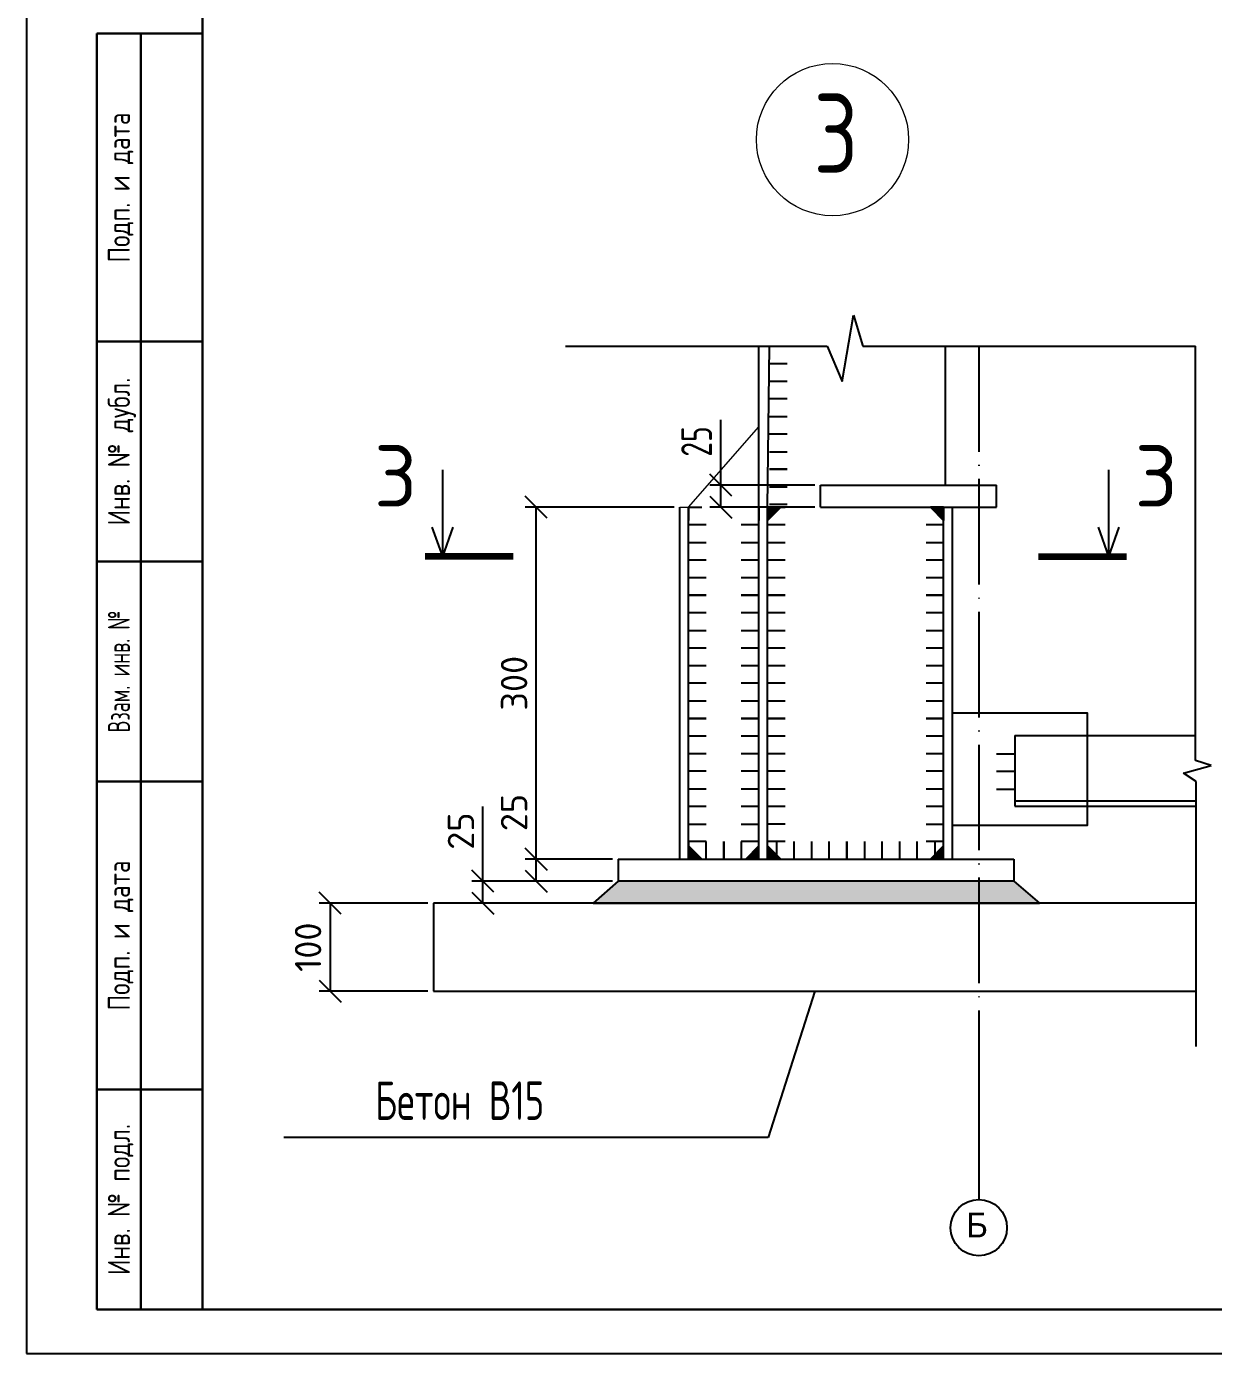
# Model space of a CAD drawing. Header units: millimetres. Extents: x -258606 to -95372, y 16759 to 83244.
# Drawn here: x -125999.4 to -125864.4, y 41751.8 to 41902.6 of the extents above; entities that cross this region are included whole.
import ezdxf
from ezdxf.enums import TextEntityAlignment as Align

# ---------------------------------------------------------------- set-up
doc = ezdxf.new("R2010")
doc.units = ezdxf.units.MM
doc.header["$LTSCALE"] = 0.5
doc.linetypes.add('ACAD_ISO04W100', pattern=[30, 24, -3, 0, -3])
for name, color, linetype, lineweight in [('0.25-STAMP', 10, 'Continuous', 25), ('0.25-TEXT', 10, 'Continuous', 25), ('0.3-STAMP', 7, 'Continuous', 30), ('ЛИНИИ_015', 7, 'Continuous', 13), ('Разрез', 7, 'Continuous', 120), ('ТОНКИЕе', 7, 'Continuous', 5)]:
    doc.layers.add(name, color=color, linetype=linetype, lineweight=lineweight)
for name, color, linetype in [('Осевые', 7, 'ACAD_ISO04W100'), ('оси', 7, 'ACAD_ISO04W100'), ('текст', 7, 'Continuous'), ('тонкие', 7, 'Continuous')]:
    doc.layers.add(name, color=color, linetype=linetype)
doc.styles.add('style1', font='', dxfattribs={"oblique": 15, "height": 3.5})
doc.styles.add('ГОСТ 2.304', font='cs_gost2304.shx')
doc.styles.add('Наклонный', font='isocpeur.ttf', dxfattribs={"height": 3.5})
doc.styles.add('прямой', font='isocpeur.ttf', dxfattribs={"width": 0.7, "height": 3.5})
doc.styles.add('Прямой 7мм', font='isocpeur.ttf', dxfattribs={"height": 7})
doc.styles.add('РАЗМЕРЫ_30', font='txt.shx', dxfattribs={"width": 0.6, "height": 3})
doc.styles.get('style1').set_extended_font_data('GOST type A')
doc.dimstyles.new('РАЗМЕРЫ_10', dxfattribs={"dimtxt": 3, "dimasz": 2.5, "dimexe": 1.25, "dimexo": 0.625, "dimgap": 1, "dimtad": 3, "dimdec": 1, "dimlfac": 10, "dimrnd": 1, "dimdsep": 46, "dimtxsty": 'РАЗМЕРЫ_30', "dimblk1": 'OBLIQUE', "dimblk2": 'OBLIQUE', "dimsah": 1, "dimcen": 2.5, "dimclrt": 256, "dimadec": 0, "dimazin": 0, "dimtfac": 1, "dimtdec": 1, "dimtmove": 0, "dimatfit": 3, "dimfxl": 1, "dimtolj": 1, "dimarcsym": 0})

# ---------------------------------------------------------------- blocks, each defined once
blk = doc.blocks.new('_Oblique')
at = {"color": 0, "linetype": 'ByBlock', "lineweight": -2}
blk.add_line((-0.5, -0.5), (0.5, 0.5), dxfattribs=at)
blk = doc.blocks.new('*D777')
at = {"color": 0, "lineweight": -2, "transparency": 16777216}
for p, q in [((-125953.72, 41803.01), (-125966.1, 41803.01)), ((-125964.85, 41803.01), (-125964.85, 41793.01)), ((-125953.72, 41793.01), (-125966.1, 41793.01))]:
    blk.add_line(p, q, dxfattribs=at)
at = {"layer": 'Defpoints', "color": 0, "transparency": 16777216}
for p in [(-125953.1, 41803.01), (-125964.85, 41793.01), (-125953.1, 41793.01)]:
    blk.add_point(p, dxfattribs=at)
at = {"color": 0, "lineweight": -2, "transparency": 16777216, "xscale": 2.5, "yscale": 2.5, "zscale": 2.5}
for p, rotation in [((-125964.85, 41803.01), 90), ((-125964.85, 41793.01), 270)]:
    blk.add_blockref('_Oblique', p, dxfattribs=dict(at, rotation=rotation))
at = {"transparency": 16777216, "insert": (-125967.35, 41798.01), "char_height": 3, "attachment_point": 5, "rotation": 90, "style": 'Наклонный'}
blk.add_mtext('\\A1;100', dxfattribs=at)
blk = doc.blocks.new('*D778')
at = {"color": 0, "lineweight": -2, "transparency": 16777216}
for p, q in [((-125947.47, 41805.51), (-125947.47, 41814)), ((-125932.73, 41805.51), (-125948.72, 41805.51)), ((-125947.47, 41803.01), (-125947.47, 41805.51)), ((-125932.73, 41803.01), (-125948.72, 41803.01))]:
    blk.add_line(p, q, dxfattribs=at)
at = {"layer": 'Defpoints', "color": 0, "transparency": 16777216}
for p in [(-125932.1, 41805.51), (-125947.47, 41803.01), (-125932.1, 41803.01)]:
    blk.add_point(p, dxfattribs=at)
at = {"color": 0, "lineweight": -2, "transparency": 16777216, "xscale": 2.5, "yscale": 2.5, "zscale": 2.5}
for p, rotation in [((-125947.47, 41805.51), 90), ((-125947.47, 41803.01), 270)]:
    blk.add_blockref('_Oblique', p, dxfattribs=dict(at, rotation=rotation))
at = {"transparency": 16777216, "insert": (-125949.97, 41811.2), "char_height": 3, "attachment_point": 5, "rotation": 90, "style": 'Наклонный'}
blk.add_mtext('\\A1;25', dxfattribs=at)
blk = doc.blocks.new('*D779')
at = {"color": 0, "lineweight": -2, "transparency": 16777216}
for p, q in [((-125941.43, 41808.01), (-125941.43, 41816.11)), ((-125932.73, 41808.01), (-125942.68, 41808.01)), ((-125941.43, 41805.51), (-125941.43, 41808.01)), ((-125932.73, 41805.51), (-125942.68, 41805.51))]:
    blk.add_line(p, q, dxfattribs=at)
at = {"layer": 'Defpoints', "color": 0, "transparency": 16777216}
for p in [(-125941.43, 41808.01), (-125932.1, 41808.01), (-125932.1, 41805.51)]:
    blk.add_point(p, dxfattribs=at)
at = {"color": 0, "lineweight": -2, "transparency": 16777216, "xscale": 2.5, "yscale": 2.5, "zscale": 2.5}
for p, rotation in [((-125941.43, 41808.01), 90), ((-125941.43, 41805.51), 270)]:
    blk.add_blockref('_Oblique', p, dxfattribs=dict(at, rotation=rotation))
at = {"transparency": 16777216, "insert": (-125943.93, 41813.31), "char_height": 3, "attachment_point": 5, "rotation": 90, "style": 'Наклонный'}
blk.add_mtext('\\A1;25', dxfattribs=at)
blk = doc.blocks.new('*D780')
at = {"color": 0, "lineweight": -2, "transparency": 16777216}
for p, q in [((-125925.73, 41848.01), (-125942.68, 41848.01)), ((-125941.43, 41808.01), (-125941.43, 41848.01)), ((-125932.73, 41808.01), (-125942.68, 41808.01))]:
    blk.add_line(p, q, dxfattribs=at)
at = {"layer": 'Defpoints', "color": 0, "transparency": 16777216}
for p in [(-125941.43, 41848.01), (-125925.1, 41848.01), (-125932.1, 41808.01)]:
    blk.add_point(p, dxfattribs=at)
at = {"color": 0, "lineweight": -2, "transparency": 16777216, "xscale": 2.5, "yscale": 2.5, "zscale": 2.5}
for p, rotation in [((-125941.43, 41848.01), 90), ((-125941.43, 41808.01), 270)]:
    blk.add_blockref('_Oblique', p, dxfattribs=dict(at, rotation=rotation))
at = {"transparency": 16777216, "insert": (-125943.93, 41828.01), "char_height": 3, "width": 3.4403, "attachment_point": 5, "rotation": 90, "style": 'Наклонный'}
blk.add_mtext('\\A1;300', dxfattribs=at)
blk = doc.blocks.new('*D781')
at = {"color": 0, "lineweight": -2, "transparency": 16777216}
for p, q in [((-125920.43, 41850.51), (-125920.43, 41857.95)), ((-125909.73, 41850.51), (-125921.68, 41850.51)), ((-125920.43, 41848.01), (-125920.43, 41850.51)), ((-125909.73, 41848.01), (-125921.68, 41848.01))]:
    blk.add_line(p, q, dxfattribs=at)
at = {"layer": 'Defpoints', "color": 0, "transparency": 16777216}
for p in [(-125920.43, 41850.51), (-125909.11, 41850.51), (-125909.11, 41848.01)]:
    blk.add_point(p, dxfattribs=at)
at = {"color": 0, "lineweight": -2, "transparency": 16777216, "xscale": 2.5, "yscale": 2.5, "zscale": 2.5}
for p, rotation in [((-125920.43, 41850.51), 90), ((-125920.43, 41848.01), 270)]:
    blk.add_blockref('_Oblique', p, dxfattribs=dict(at, rotation=rotation))
at = {"transparency": 16777216, "insert": (-125923.18, 41855.48), "char_height": 3.5, "attachment_point": 5, "rotation": 90, "style": 'прямой'}
blk.add_mtext('\\A1;25', dxfattribs=at)

msp = doc.modelspace()

# ---------------------------------------------------------------- hatches: boundary and pattern name
h = msp.add_hatch(color=0)
h.dxf.hatch_style = 1
h.paths.add_polyline_path([(-125913.60491, 41848.01117), (-125915.1048, 41848.01117), (-125915.1048, 41846.51128)])
h = msp.add_hatch(color=0)
h.dxf.hatch_style = 1
h.paths.add_polyline_path([(-125896.60491, 41848.01117), (-125895.10503, 41848.01117), (-125895.10503, 41846.51128)])
h = msp.add_hatch(color=0)
h.dxf.hatch_style = 1
h.paths.add_polyline_path([(-125922.60492, 41808.01117), (-125924.10481, 41808.01117), (-125924.10481, 41809.51105)])
h = msp.add_hatch(color=0)
h.dxf.hatch_style = 1
h.paths.add_polyline_path([(-125917.60492, 41808.01117), (-125916.10504, 41808.01117), (-125916.10504, 41809.51105)])
h = msp.add_hatch(color=0)
h.dxf.hatch_style = 1
h.paths.add_polyline_path([(-125913.60491, 41808.01117), (-125915.1048, 41808.01117), (-125915.1048, 41809.51105)])
h = msp.add_hatch(color=0)
h.dxf.hatch_style = 1
h.paths.add_polyline_path([(-125896.60491, 41808.01117), (-125895.10503, 41808.01117), (-125895.10503, 41809.51105)])
h = msp.add_hatch()
h.set_pattern_fill('AR-SAND', color=0, scale=0.01)
h.set_pattern_definition([(37.5, (-125646.11997, -20159.73873), (-0.016000313, 0.4894132373), [0, -0.38608, 0, -0.4318, 0, -0.41275]), (7.5, (-125646.12, -20159.7387), (0.449523283, 0.7168251006), [0, -0.20828, 0, -0.34798, 0, -0.13335]), (327.5, (-125646.4324, -20159.73873), (0.7909923702, 0.0014371847), [0, -0.127, 0, -0.4572, 0, -0.5969]), (317.5, (-125646.4324, -20159.7387), (0.7635564525, 0.222929323), [0, -0.0635, 0, -0.29972, 0, -0.3429])])
h.paths.add_polyline_path([(-125891.10491, 41805.51117), (-125932.10491, 41805.51117), (-125934.94924, 41803.01117), (-125891.10491, 41803.01117)])
h.paths.add_polyline_path([(-125887.10491, 41805.51117), (-125891.10491, 41805.51117), (-125891.10491, 41803.01117), (-125884.21617, 41803.01117)])

# ---------------------------------------------------------------- linework, layer by layer
at = {"color": 0}
for p, q in [((-125906.623, 41862.30065), (-125905.36311, 41869.85404)), ((-125905.36311, 41869.85404), (-125904.2832, 41866.32023)), ((-125938.10216, 41866.32023), (-125908.33285, 41866.32023)), ((-125914.90491, 41866.32023), (-125912.90491, 41866.32023)), ((-125908.33285, 41866.32023), (-125906.623, 41862.30065)), ((-125904.2832, 41866.32023), (-125866.47478, 41866.32023)), ((-125866.47478, 41819.24139), (-125866.47478, 41866.32023)), ((-125912.90491, 41864.32023), (-125914.90491, 41864.32023)), ((-125914.90491, 41862.32023), (-125912.90491, 41862.32023)), ((-125912.90491, 41860.32023), (-125914.90491, 41860.32023)), ((-125914.90491, 41858.32023), (-125912.90491, 41858.32023)), ((-125912.90491, 41856.32023), (-125914.90491, 41856.32023)), ((-125914.90491, 41854.32023), (-125912.90491, 41854.32023)), ((-125912.90491, 41852.32023), (-125914.90491, 41852.32023)), ((-125914.90491, 41852.32023), (-125912.90491, 41852.32023)), ((-125912.90491, 41850.32023), (-125914.90491, 41850.32023)), ((-125914.90491, 41850.32023), (-125912.90491, 41850.32023)), ((-125924.10492, 41848.01117), (-125924.10492, 41846.51117)), ((-125924.10492, 41848.01117), (-125922.60492, 41848.01117)), ((-125916.10492, 41848.01117), (-125917.60492, 41848.01117)), ((-125916.10492, 41848.01117), (-125916.10492, 41846.51117)), ((-125915.10492, 41848.01115), (-125913.10492, 41848.01115)), ((-125913.10491, 41848.01117), (-125915.10491, 41848.01117)), ((-125915.10491, 41848.01117), (-125915.10491, 41846.51117)), ((-125915.10491, 41848.01117), (-125913.60491, 41848.01117)), ((-125913.60491, 41848.01117), (-125915.10491, 41846.51117)), ((-125915.10491, 41848.01117), (-125915.10491, 41848.01117)), ((-125912.90491, 41848.32023), (-125914.90491, 41848.32023)), ((-125895.10491, 41848.01117), (-125896.60491, 41848.01117)), ((-125896.60491, 41848.01117), (-125895.10491, 41846.51117)), ((-125895.10491, 41848.01117), (-125895.10491, 41846.51117)), ((-125922.10492, 41846.01114), (-125924.10492, 41846.01114)), ((-125916.10492, 41846.01114), (-125918.10492, 41846.01114)), ((-125913.10492, 41846.01115), (-125915.10492, 41846.01115)), ((-125895.10492, 41846.01114), (-125897.10492, 41846.01114)), ((-125924.10492, 41844.01114), (-125922.10492, 41844.01114)), ((-125918.10492, 41844.01114), (-125916.10492, 41844.01114)), ((-125915.10492, 41844.01115), (-125913.10492, 41844.01115)), ((-125897.10492, 41844.01114), (-125895.10492, 41844.01114)), ((-125922.10492, 41842.01114), (-125924.10492, 41842.01114)), ((-125916.10492, 41842.01114), (-125918.10492, 41842.01114)), ((-125913.10492, 41842.01115), (-125915.10492, 41842.01115)), ((-125895.10492, 41842.01114), (-125897.10492, 41842.01114)), ((-125924.10492, 41840.01114), (-125922.10492, 41840.01114)), ((-125918.10492, 41840.01114), (-125916.10492, 41840.01114)), ((-125915.10492, 41840.01115), (-125913.10492, 41840.01115)), ((-125897.10492, 41840.01114), (-125895.10492, 41840.01114)), ((-125924.10492, 41838.01115), (-125922.10492, 41838.01115)), ((-125922.10492, 41838.01114), (-125924.10492, 41838.01114)), ((-125918.10492, 41838.01115), (-125916.10492, 41838.01115)), ((-125916.10492, 41838.01114), (-125918.10492, 41838.01114)), ((-125915.10492, 41838.01116), (-125913.10492, 41838.01116)), ((-125913.10492, 41838.01115), (-125915.10492, 41838.01115)), ((-125897.10492, 41838.01115), (-125895.10492, 41838.01115)), ((-125895.10492, 41838.01114), (-125897.10492, 41838.01114)), ((-125922.10492, 41836.01115), (-125924.10492, 41836.01115)), ((-125916.10492, 41836.01115), (-125918.10492, 41836.01115)), ((-125913.10492, 41836.01116), (-125915.10492, 41836.01116)), ((-125895.10492, 41836.01115), (-125897.10492, 41836.01115)), ((-125924.10492, 41834.01115), (-125922.10492, 41834.01115)), ((-125918.10492, 41834.01115), (-125916.10492, 41834.01115)), ((-125915.10492, 41834.01116), (-125913.10492, 41834.01116)), ((-125897.10492, 41834.01115), (-125895.10492, 41834.01115)), ((-125922.10492, 41832.01115), (-125924.10492, 41832.01115)), ((-125916.10492, 41832.01115), (-125918.10492, 41832.01115)), ((-125913.10492, 41832.01116), (-125915.10492, 41832.01116)), ((-125895.10492, 41832.01115), (-125897.10492, 41832.01115)), ((-125924.10492, 41830.01115), (-125922.10492, 41830.01115)), ((-125918.10492, 41830.01115), (-125916.10492, 41830.01115)), ((-125915.10492, 41830.01116), (-125913.10492, 41830.01116)), ((-125897.10492, 41830.01115), (-125895.10492, 41830.01115)), ((-125922.10492, 41828.01115), (-125924.10492, 41828.01115)), ((-125916.10492, 41828.01115), (-125918.10492, 41828.01115)), ((-125913.10492, 41828.01116), (-125915.10492, 41828.01116)), ((-125895.10492, 41828.01115), (-125897.10492, 41828.01115)), ((-125924.10492, 41826.01115), (-125922.10492, 41826.01115)), ((-125918.10492, 41826.01115), (-125916.10492, 41826.01115)), ((-125915.10492, 41826.01116), (-125913.10492, 41826.01116)), ((-125897.10492, 41826.01115), (-125895.10492, 41826.01115)), ((-125922.10492, 41824.01115), (-125924.10492, 41824.01115)), ((-125924.10491, 41824.01116), (-125922.10491, 41824.01116)), ((-125916.10492, 41824.01115), (-125918.10492, 41824.01115)), ((-125918.10491, 41824.01116), (-125916.10491, 41824.01116)), ((-125913.10492, 41824.01116), (-125915.10492, 41824.01116)), ((-125915.10491, 41824.01117), (-125913.10491, 41824.01117)), ((-125895.10492, 41824.01115), (-125897.10492, 41824.01115)), ((-125897.10491, 41824.01116), (-125895.10491, 41824.01116)), ((-125922.10491, 41822.01116), (-125924.10491, 41822.01116)), ((-125916.10491, 41822.01116), (-125918.10491, 41822.01116)), ((-125913.10491, 41822.01117), (-125915.10491, 41822.01117)), ((-125895.10491, 41822.01116), (-125897.10491, 41822.01116)), ((-125924.10491, 41820.01116), (-125922.10491, 41820.01116)), ((-125918.10491, 41820.01116), (-125916.10491, 41820.01116)), ((-125915.10491, 41820.01117), (-125913.10491, 41820.01117)), ((-125897.10491, 41820.01116), (-125895.10491, 41820.01116)), ((-125889.07913, 41819.974), (-125887.07913, 41819.974)), ((-125864.69007, 41818.66444), (-125866.47478, 41819.24139)), ((-125922.10491, 41818.01116), (-125924.10491, 41818.01116)), ((-125916.10491, 41818.01116), (-125918.10491, 41818.01116)), ((-125913.10491, 41818.01117), (-125915.10491, 41818.01117)), ((-125895.10491, 41818.01116), (-125897.10491, 41818.01116)), ((-125887.07913, 41817.974), (-125889.07913, 41817.974)), ((-125867.83953, 41817.7728), (-125864.69007, 41818.66444)), ((-125866.39212, 41816.8287), (-125867.83953, 41817.7728)), ((-125866.39212, 41786.71787), (-125866.39212, 41816.8287)), ((-125924.10491, 41816.01116), (-125922.10491, 41816.01116)), ((-125918.10491, 41816.01116), (-125916.10491, 41816.01116)), ((-125915.10491, 41816.01117), (-125913.10491, 41816.01117)), ((-125897.10491, 41816.01116), (-125895.10491, 41816.01116)), ((-125889.07913, 41815.974), (-125887.07913, 41815.974)), ((-125922.10491, 41814.01116), (-125924.10491, 41814.01116)), ((-125916.10491, 41814.01116), (-125918.10491, 41814.01116)), ((-125913.10491, 41814.01117), (-125915.10491, 41814.01117)), ((-125895.10491, 41814.01116), (-125897.10491, 41814.01116)), ((-125924.10491, 41812.01116), (-125922.10491, 41812.01116)), ((-125918.10491, 41812.01116), (-125916.10491, 41812.01116)), ((-125915.10491, 41812.01117), (-125913.10491, 41812.01117)), ((-125897.10491, 41812.01116), (-125895.10491, 41812.01116)), ((-125924.10492, 41808.01117), (-125924.10492, 41809.51117)), ((-125922.60492, 41808.01117), (-125924.10492, 41809.51117)), ((-125924.10491, 41810.01117), (-125924.10491, 41808.01117)), ((-125922.10491, 41810.01116), (-125924.10491, 41810.01116)), ((-125922.10491, 41808.01117), (-125922.10491, 41810.01117)), ((-125920.10492, 41808.01117), (-125920.10492, 41810.01117)), ((-125920.10491, 41810.01117), (-125920.10491, 41808.01117)), ((-125918.10492, 41810.01117), (-125918.10492, 41808.01117)), ((-125916.10491, 41810.01116), (-125918.10491, 41810.01116)), ((-125917.60492, 41808.01117), (-125916.10492, 41809.51117)), ((-125916.10492, 41808.01117), (-125916.10492, 41810.01117)), ((-125916.10492, 41808.01117), (-125916.10492, 41809.51117)), ((-125913.10491, 41810.01117), (-125915.10491, 41810.01117)), ((-125915.10491, 41808.01117), (-125915.10491, 41809.51117)), ((-125913.60491, 41808.01117), (-125915.10491, 41809.51117)), ((-125914.10492, 41810.01117), (-125914.10492, 41808.01117)), ((-125912.10492, 41808.01117), (-125912.10492, 41810.01117)), ((-125910.10492, 41810.01117), (-125910.10492, 41808.01117)), ((-125908.10492, 41808.01117), (-125908.10492, 41810.01117)), ((-125906.10493, 41808.01117), (-125906.10493, 41810.01117)), ((-125906.10492, 41810.01117), (-125906.10492, 41808.01117)), ((-125904.10493, 41810.01117), (-125904.10493, 41808.01117)), ((-125902.10493, 41808.01117), (-125902.10493, 41810.01117)), ((-125900.10493, 41810.01117), (-125900.10493, 41808.01117)), ((-125898.10493, 41808.01117), (-125898.10493, 41810.01117)), ((-125895.10491, 41810.01116), (-125897.10491, 41810.01116)), ((-125896.60491, 41808.01117), (-125895.10491, 41809.51117)), ((-125896.10493, 41810.01117), (-125896.10493, 41808.01117)), ((-125895.10491, 41808.01117), (-125895.10491, 41809.51117)), ((-125894.10493, 41808.01117), (-125894.10493, 41810.01117)), ((-125924.10492, 41808.01117), (-125922.60492, 41808.01117)), ((-125924.10491, 41808.01117), (-125916.10491, 41808.01117)), ((-125916.10492, 41808.01117), (-125917.60492, 41808.01117)), ((-125915.10491, 41808.01117), (-125913.10491, 41808.01117)), ((-125915.10491, 41808.01117), (-125913.60491, 41808.01117)), ((-125895.10491, 41808.01117), (-125896.60491, 41808.01117)), ((-125934.94924, 41803.01117), (-125884.21617, 41803.01117)), ((-125909.74538, 41793.01117), (-125915.0285, 41776.38461)), ((-125915.0285, 41776.38461), (-125970.08978, 41776.38461))]:
    msp.add_line(p, q, dxfattribs=at)
at = {"layer": '0.25-STAMP', "color": 0}
msp.add_lwpolyline([(-125999.35286, 41751.8386), (-125158.35286, 41751.8386), (-125158.35286, 42345.8386), (-125999.35286, 42345.8386), (-125999.35286, 41751.8386)], dxfattribs=at)
at = {"layer": '0.3-STAMP', "color": 0}
for p, q in [((-125991.35286, 41756.8386), (-125991.35286, 41901.8386)), ((-125979.35286, 41901.8386), (-125991.35286, 41901.8386)), ((-125986.35286, 41756.8386), (-125986.35286, 41901.8386)), ((-125979.35286, 41901.8386), (-125979.35286, 41756.8386)), ((-125979.35286, 41866.8386), (-125991.35286, 41866.8386)), ((-125979.35286, 41841.8386), (-125991.35286, 41841.8386)), ((-125979.35286, 41816.8386), (-125991.35286, 41816.8386)), ((-125979.35286, 41781.8386), (-125991.35286, 41781.8386)), ((-125979.35286, 41756.8386), (-125991.35286, 41756.8386))]:
    msp.add_line(p, q, dxfattribs=at)
msp.add_lwpolyline([(-125979.35286, 41756.8386), (-125163.35286, 41756.8386), (-125163.35286, 42340.8386), (-125979.35286, 42340.8386), (-125979.35286, 41756.8386)], dxfattribs=at)
at = {"layer": 'ЛИНИИ_015', "color": 0, "linetype": 'Continuous', "ltscale": 0.5}
msp.add_circle((-125907.73663, 41889.78755), 8.64886, dxfattribs=at)
at = {"layer": 'Осевые', "color": 0}
msp.add_line((-125891.10491, 41866.32023), (-125891.10491, 41770.56685), dxfattribs=at)
at = {"layer": 'оси', "color": 0, "ltscale": 20}
msp.add_line((-125891.10491, 41782.07544), (-125891.10491, 41769.3335), dxfattribs=at)
at = {"layer": 'Разрез', "color": 0, "extrusion": (-3.16371e-09, -1.34631e-16, 1)}
msp.add_line((-125944.03675, 41842.42404), (-125954.03675, 41842.42404), dxfattribs=at)
at = {"layer": 'Разрез', "color": 0, "extrusion": (3.16371e-09, -1.34631e-16, 1)}
msp.add_line((-125884.31904, 41842.42404), (-125874.31904, 41842.42404), dxfattribs=at)
at = {"layer": 'текст', "color": 0, "ltscale": 20}
msp.add_circle((-125891.10491, 41766.1335), 3.2, dxfattribs=at)
at = {"layer": 'тонкие', "color": 0}
for p, q in [((-125916.10492, 41848.01117), (-125916.10491, 41866.32023)), ((-125915.10491, 41848.01117), (-125914.90491, 41866.32023)), ((-125894.90491, 41850.51117), (-125894.90491, 41866.32023)), ((-125909.10636, 41848.01117), (-125909.10636, 41850.51117)), ((-125909.10636, 41850.51117), (-125889.10491, 41850.51117)), ((-125889.10491, 41848.01117), (-125889.10491, 41850.51117)), ((-125925.10491, 41808.01117), (-125925.10491, 41848.01117)), ((-125924.10491, 41808.01117), (-125924.10491, 41848.01117)), ((-125916.10491, 41808.01117), (-125916.10491, 41848.01117)), ((-125915.10491, 41808.01117), (-125915.10491, 41848.01117)), ((-125909.10636, 41848.01117), (-125889.10491, 41848.01117)), ((-125895.10491, 41808.01117), (-125895.10491, 41848.01117)), ((-125894.10491, 41808.01117), (-125894.10491, 41848.01117)), ((-125887.01879, 41822.05551), (-125866.39212, 41822.05551)), ((-125887.01879, 41822.05551), (-125887.01879, 41814.05551)), ((-125887.01879, 41814.65551), (-125866.39212, 41814.65551)), ((-125887.01879, 41814.05551), (-125866.39212, 41814.05551)), ((-125932.10491, 41808.01117), (-125932.10491, 41805.51117)), ((-125932.10491, 41808.01117), (-125887.10491, 41808.01117)), ((-125887.10491, 41808.01117), (-125887.10491, 41805.51117)), ((-125932.10491, 41805.51117), (-125934.94924, 41803.01117)), ((-125887.10491, 41805.51117), (-125932.10491, 41805.51117)), ((-125887.10491, 41805.51117), (-125884.21617, 41803.01117)), ((-125953.09863, 41803.01117), (-125953.09863, 41793.01117)), ((-125866.39212, 41803.01117), (-125953.09863, 41803.01117)), ((-125866.39212, 41793.01117), (-125866.39212, 41803.01117)), ((-125953.09863, 41793.01117), (-125866.39212, 41793.01117))]:
    msp.add_line(p, q, dxfattribs=at)
at = {"layer": 'тонкие', "color": 0, "extrusion": (-3.16371e-09, -1.34631e-16, 1)}
for q in [(-125952.03675, 41852.27843), (-125953.22722, 41845.72736), (-125950.84628, 41845.72736)]:
    msp.add_line((-125952.03675, 41842.42404), q, dxfattribs=at)
at = {"layer": 'тонкие', "color": 0, "extrusion": (3.16371e-09, -1.34631e-16, 1)}
for q in [(-125876.31904, 41852.27843), (-125877.50951, 41845.72736), (-125875.12856, 41845.72736)]:
    msp.add_line((-125876.31904, 41842.42404), q, dxfattribs=at)
at = {"layer": 'тонкие', "color": 0}
msp.add_lwpolyline([(-125894.10491, 41824.64818), (-125878.76633, 41824.64818), (-125878.76633, 41811.83845), (-125894.10491, 41811.83845)], close=True, dxfattribs=at)
at = {"layer": 'ТОНКИЕе', "color": 0}
for points in [[(-125924.10491, 41848.01117), (-125916.10492, 41857.1657)], [(-125925.10491, 41848.01117), (-125924.10492, 41848.01117)]]:
    msp.add_lwpolyline(points, dxfattribs=at)

# ---------------------------------------------------------------- texts
at = {"color": 0, "ltscale": 0.5, "style": 'style1'}
msp.add_text('3', height=9, dxfattribs=at).set_placement((-125909.89465, 41886.01415))
at = {"layer": '0.25-TEXT', "color": 0, "style": 'ГОСТ 2.304'}
for s, p in [('Подп. и дата', (-125988.85286, 41884.3386)), ('Инв. № дубл.', (-125988.85286, 41854.3386)), ('Подп. и дата', (-125988.85286, 41799.3386)), ('Инв. № подл.', (-125988.85286, 41769.3386))]:
    msp.add_text(s, height=2.5, rotation=90, dxfattribs=at).set_placement(p, align=Align.MIDDLE_CENTER)
at = {"layer": '0.25-TEXT', "color": 0, "style": 'ГОСТ 2.304', "width": 0.8}
msp.add_text('Взам. инв. №', height=2.5, rotation=90, dxfattribs=at).set_placement((-125988.85286, 41829.3386), align=Align.MIDDLE_CENTER)
at = {"layer": 'текст', "color": 0, "style": 'прямой', "width": 0.7}
msp.add_text('Бетон В15', height=4.375, dxfattribs=at).set_placement((-125959.73914, 41778.38434))
at = {"layer": 'текст', "color": 0, "linetype": 'Continuous', "ltscale": 20}
msp.add_text('Б', height=2.8, dxfattribs=at).set_placement((-125892.52194, 41765.03367))
at = {"layer": 'тонкие', "color": 0, "extrusion": (1.34631e-16, -3.16371e-09, 1), "style": 'Прямой 7мм'}
msp.add_text('3', height=7, dxfattribs=at).set_placement((-125959.85881, 41848.07262, -0.00013))
at = {"layer": 'тонкие', "color": 0, "extrusion": (-1.34631e-16, -3.16371e-09, 1), "style": 'Прямой 7мм'}
msp.add_text('3', height=7, dxfattribs=at).set_placement((-125873.39698, 41848.07262, -0.00013))

# ---------------------------------------------------------------- dimensions: what is measured, and where the dimension line sits
at = {"color": 0}
for base, p1, p2, override, picture, middle in [((-125920.43254, 41850.51117), (-125909.10636, 41848.01117), (-125909.10636, 41850.51117), {"dimtxsty": 'прямой'}, '*D781', (-125923.18254, 41855.48117)), ((-125941.43109, 41808.01117), (-125932.10491, 41805.51117), (-125932.10491, 41808.01117), {"dimtxsty": 'Наклонный'}, '*D779', (-125943.93109, 41813.31117)), ((-125964.8538, 41793.01117), (-125953.09863, 41803.01117), (-125953.09863, 41793.01117), {"dimtxsty": 'Наклонный'}, '*D777', (-125967.3538, 41798.01117))]:
    dim = msp.add_linear_dim(base=base, p1=p1, p2=p2, angle=90, dimstyle='РАЗМЕРЫ_10', override=override, dxfattribs=at)
    dim.commit()
    dim.dimension.update_dxf_attribs({"geometry": picture, "text_midpoint": middle})
dim = msp.add_linear_dim(base=(-125941.43109, 41848.01117), p1=(-125932.10491, 41808.01117), p2=(-125925.10491, 41848.01117), angle=90, text='300', dimstyle='РАЗМЕРЫ_10', override={"dimtxsty": 'Наклонный'}, dxfattribs=at)
dim.commit()
dim.dimension.update_dxf_attribs({"geometry": '*D780', "text_midpoint": (-125943.93109, 41828.01117)})
dim = msp.add_linear_dim(base=(-125947.46661, 41803.01117), p1=(-125932.10491, 41805.51117), p2=(-125932.10491, 41803.01117), angle=90, dimstyle='РАЗМЕРЫ_10', override={"dimtxsty": 'Наклонный'}, dxfattribs=at)
dim.commit()
dim.dimension.update_dxf_attribs({"geometry": '*D778', "text_midpoint": (-125947.46661, 41811.19671), "dimtype": 160})

doc.saveas('drawing.dxf')
